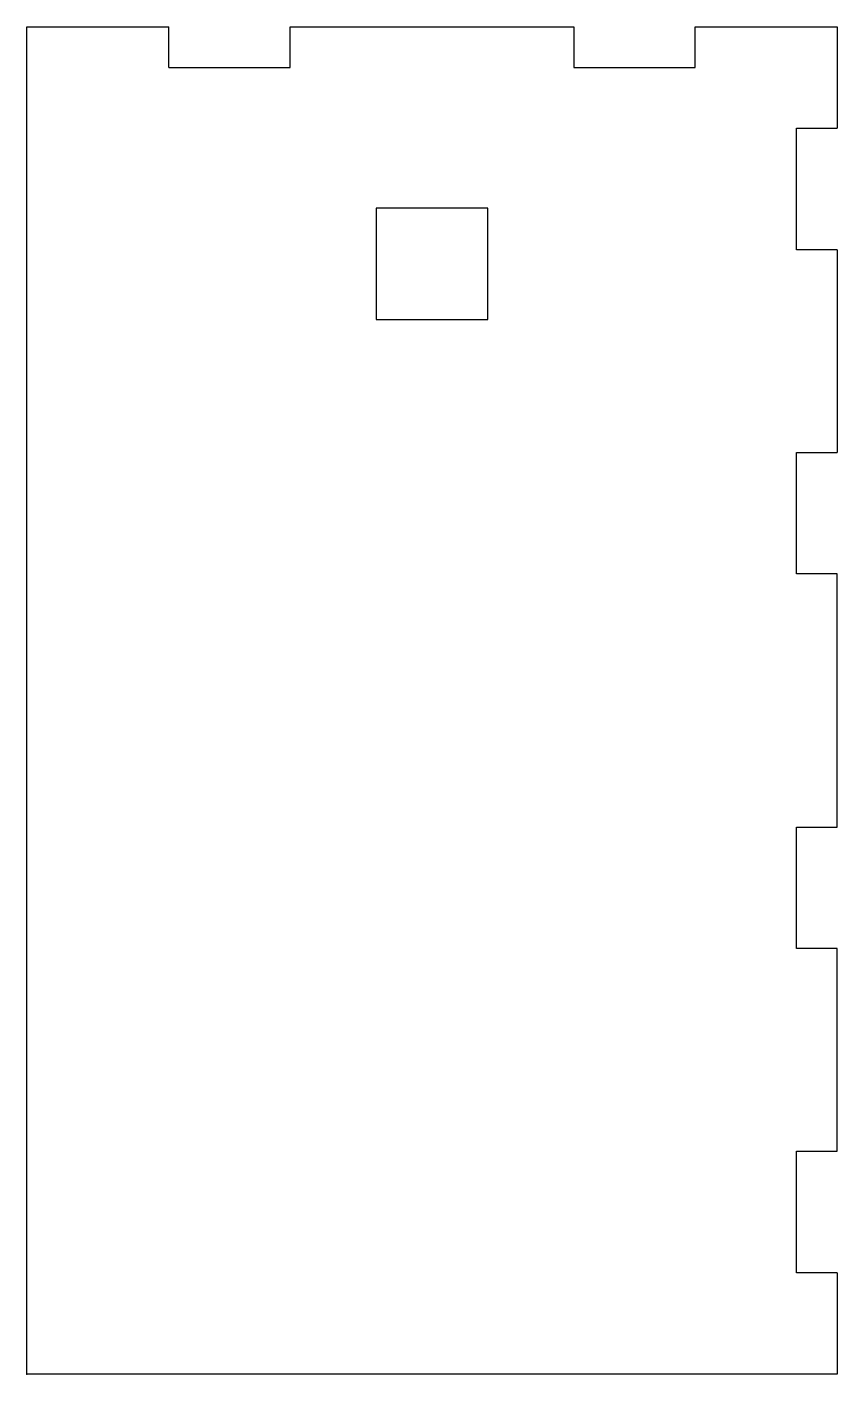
# Model space of a CAD drawing. Header units: millimetres. Extents: x 0 to 80, y 0 to 133.
import ezdxf

# ---------------------------------------------------------------- set-up
doc = ezdxf.new("R2010")
doc.units = ezdxf.units.MM
doc.header["$MEASUREMENT"] = 0
doc.layers.add('CAMERA BUIHUIZING LANG v2_Sketch1', color=7, linetype='Continuous')

msp = doc.modelspace()

# ---------------------------------------------------------------- linework, layer by layer
at = {"layer": 'CAMERA BUIHUIZING LANG v2_Sketch1'}
for p, q in [((0, 0), (0, 133)), ((0, 133), (14, 133)), ((14, 129), (14, 133)), ((26, 129), (26, 133)), ((26, 133), (54, 133)), ((54, 133), (54, 129)), ((66, 129), (66, 133)), ((66, 133), (80, 133)), ((80, 133), (80, 123)), ((14, 129), (26, 129)), ((54, 129), (66, 129)), ((76, 123), (80, 123)), ((76, 111), (76, 123)), ((34.5, 115.11), (34.5, 104.11)), ((45.5, 115.11), (34.5, 115.11)), ((45.5, 104.11), (45.5, 115.11)), ((80, 111), (76, 111)), ((80, 111), (80, 91)), ((34.5, 104.11), (45.5, 104.11)), ((76, 79), (76, 91)), ((76, 91), (80, 91)), ((80, 79), (76, 79)), ((80, 54), (80, 79)), ((76, 54), (80, 54)), ((76, 42), (76, 54)), ((80, 42), (76, 42)), ((80, 22), (80, 42)), ((76, 10), (76, 22)), ((76, 22), (80, 22)), ((80, 10), (76, 10)), ((80, 10), (80, 0)), ((80, 0), (0, 0))]:
    msp.add_line(p, q, dxfattribs=at)
msp.add_point((0, 0), dxfattribs=at)

doc.saveas('drawing.dxf')
